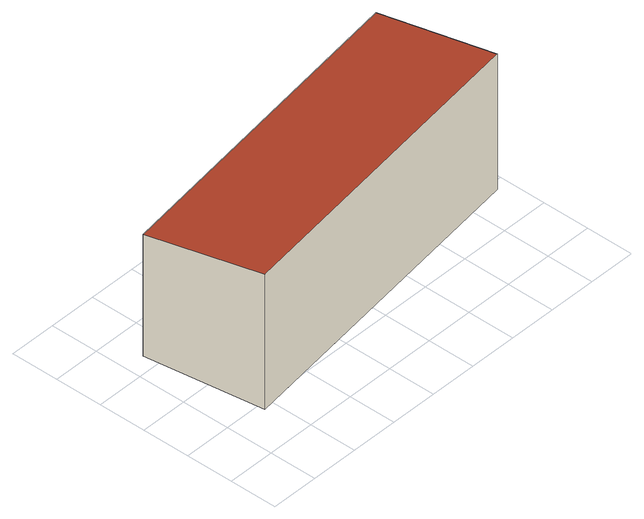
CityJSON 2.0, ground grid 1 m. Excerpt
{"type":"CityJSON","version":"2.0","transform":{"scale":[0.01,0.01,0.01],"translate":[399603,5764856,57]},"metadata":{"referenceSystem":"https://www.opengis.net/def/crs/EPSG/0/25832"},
"CityObjects":{
"building1":{"type":"Building","attributes":{"Gemeindeschluessel":"05515000","Geometrietyp2DReferenz":"3000","function":"51009_1610","roofType":"2100","measuredHeight":3},"geometry":[{"type":"Solid","lod":"2","boundaries":[[[[0,1,2,3]],[[4,5,1,0]],[[6,7,5,4]],[[3,2,7,6]],[[4,0,3,6]],[[1,5,7,2]]]],"semantics":{"surfaces":[{"type":"WallSurface"},{"type":"RoofSurface"},{"type":"GroundSurface"}],"values":[[0,0,0,0,1,2]]}}]}
},
"vertices":[
[44,333,281],[44,333,12],[78,85,12],[78,85,312],[743,433,281],[743,433,12],[773,182,312],[773,182,12]
]}
